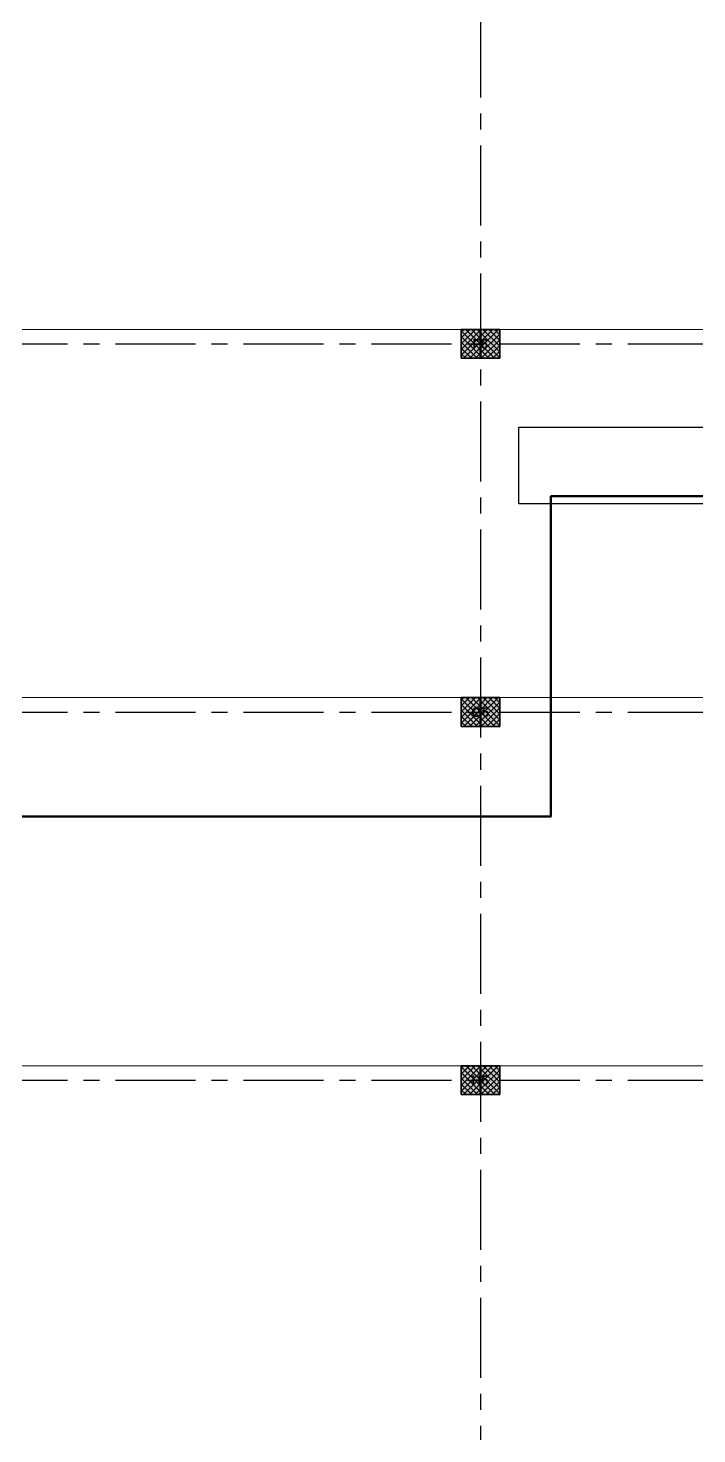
# Model space of a CAD drawing. Header units: millimetres. Extents: x -5 to 111, y -3 to 86.
# Drawn here: x 38.04 to 48.48, y 26.88 to 48.83 of the extents above; entities that cross this region are included whole.
import ezdxf

# ---------------------------------------------------------------- set-up
doc = ezdxf.new("R2010")
doc.units = ezdxf.units.MM
doc.linetypes.add('MITTE', pattern=[2, 1.25, -0.25, 0.25, -0.25])
for name, color, linetype, lineweight in [('A1------D-', 9, 'Continuous', 18), ('A1------J-', 10, 'Continuous', 50), ('A1E00---E-', 3, 'MITTE', 25), ('A1E00---T-', 3, 'Continuous', 25), ('A1E2----E-', 4, 'Continuous', 35), ('A1E2----H-', 5, 'Continuous', 18), ('A1I6----E-', 3, 'Continuous', 25), ('A1Z21---E-', 210, 'Continuous', 18)]:
    doc.layers.add(name, color=color, linetype=linetype, lineweight=lineweight)
doc.layers.add('A1------H-', color=8, linetype='Continuous')
doc.styles.add('ARIAL', font='ARIAL.TTF')
doc.styles.add('ARIALFETT', font='ARIALBD.TTF')
doc.dimstyles.new('MST1_50m', dxfattribs={"dimtxt": 0.125, "dimasz": 0.05, "dimexe": 0.05, "dimexo": 0.1, "dimgap": 0.05, "dimtad": 1, "dimdec": 3, "dimzin": 9, "dimdsep": 46, "dimtxsty": 'ARIAL', "dimblk": 'ORIGIN', "dimcen": 0, "dimse1": 1, "dimse2": 1, "dimclrd": 256, "dimclre": 256, "dimclrt": 256, "dimadec": 0, "dimazin": 0, "dimtfac": 1, "dimtdec": 3, "dimtix": 1, "dimtmove": 0, "dimatfit": 3, "dimldrblk": 'ORIGIN', "dimfxl": 0, "dimlwd": -1, "dimlwe": -1, "dimarcsym": 0})

# ---------------------------------------------------------------- blocks, each defined once
blk = doc.blocks.new('_Origin')
at = {"color": 0, "linetype": 'ByBlock', "lineweight": -2}
blk.add_line((0, 0), (-1, 0), dxfattribs=at)
for points in [[(0, 0), (0, 1)], [(0, 0), (0, -1)]]:
    blk.add_lwpolyline(points)
blk.add_circle((0, 0), 0.5, dxfattribs=at)
blk = doc.blocks.new('*D239')
at = {"layer": 'A1------D-', "transparency": 16777216}
blk.add_line((88.998, 8.2), (88.998, 74.725), dxfattribs=at)
at = {"layer": 'Defpoints', "color": 0, "transparency": 16777216}
for p in [(84.675, 74.775), (88.998, 74.775), (45.31, 8.15)]:
    blk.add_point(p, dxfattribs=at)
at = {"layer": 'A1------D-', "transparency": 16777216, "xscale": 0.05, "yscale": 0.05, "zscale": 0.05}
for p, rotation in [((88.998, 74.775), 90), ((88.998, 8.15), 270)]:
    blk.add_blockref('_Origin', p, dxfattribs=dict(at, rotation=rotation))
at = {"layer": 'A1------D-', "transparency": 16777216, "insert": (88.884, 41.463), "char_height": 0.125, "attachment_point": 5, "rotation": 90, "style": 'ARIAL'}
blk.add_mtext('66.625', dxfattribs=at)
blk = doc.blocks.new('2011.DM.04.002H', base_point=(37.825, 21.125))
at = {"layer": 'A1Z21---E-'}
for points in [[(37.602, 44.125), (45.4, 44.125), (48.725, 44.125)], [(48.725, 44.125), (45.4, 44.125), (45.4, 43.675), (44.8, 43.675), (44.8, 44.125), (37.85, 44.125)], [(37.56, 38.375), (67.35, 38.375)], [(67.35, 38.375), (60.35, 38.375), (60.35, 37.925), (59.85, 37.925), (59.85, 38.375), (52.85, 38.375), (52.85, 37.925), (52.35, 37.925), (52.35, 38.375), (45.4, 38.375), (45.4, 37.925), (44.8, 37.925), (44.8, 38.375), (37.85, 38.375)], [(37.56, 32.625), (82.825, 32.625)], [(67.35, 32.625), (60.35, 32.625), (60.35, 32.175), (59.85, 32.175), (59.85, 32.625), (52.85, 32.625), (52.85, 32.175), (52.35, 32.175), (52.35, 32.625), (45.4, 32.625), (45.4, 32.175), (44.8, 32.175), (44.8, 32.625), (37.85, 32.625)]]:
    blk.add_lwpolyline(points, dxfattribs=at)
at = {"layer": 'A1Z21---E-', "style": 'ARIAL', "flags": 1}
blk.add_attdef('C_NUMBER', (37.825, 21.125), '', height=10, dxfattribs=at)

msp = doc.modelspace()

# ---------------------------------------------------------------- hatches: boundary and pattern name
at = {"layer": 'A1------H-'}
for points in [[(44.8, 43.675), (45.095, 43.675), (45.095, 44.125), (44.8, 44.125)], [(44.8, 43.675), (45.095, 43.675), (45.095, 44.125), (44.8, 44.125)], [(45.4, 43.675), (45.105, 43.675), (45.105, 44.125), (45.4, 44.125)], [(45.4, 43.675), (45.105, 43.675), (45.105, 44.125), (45.4, 44.125)], [(44.8, 37.925), (45.095, 37.925), (45.095, 38.375), (44.8, 38.375)], [(44.8, 37.925), (45.095, 37.925), (45.095, 38.375), (44.8, 38.375)], [(45.4, 37.925), (45.105, 37.925), (45.105, 38.375), (45.4, 38.375)], [(45.4, 37.925), (45.105, 37.925), (45.105, 38.375), (45.4, 38.375)], [(44.8, 32.175), (45.095, 32.175), (45.095, 32.625), (44.8, 32.625)], [(44.8, 32.175), (45.095, 32.175), (45.095, 32.625), (44.8, 32.625)], [(45.4, 32.175), (45.105, 32.175), (45.105, 32.625), (45.4, 32.625)], [(45.4, 32.175), (45.105, 32.175), (45.105, 32.625), (45.4, 32.625)]]:
    msp.add_hatch(color=256, dxfattribs=at).paths.add_polyline_path(points)
at = {"layer": 'A1E2----H-'}
h = msp.add_hatch(dxfattribs=at)
h.set_pattern_fill('ANSI37', color=256, scale=0.02, style=0)
h.paths.add_polyline_path([(44.8, 43.675), (45.095, 43.675), (45.095, 44.125), (44.8, 44.125)])
h = msp.add_hatch(dxfattribs=at)
h.set_pattern_fill('ANSI37', color=256, scale=0.02, style=0)
h.paths.add_polyline_path([(44.8, 43.675), (45.095, 43.675), (45.095, 44.125), (44.8, 44.125)])
h = msp.add_hatch(dxfattribs=at)
h.set_pattern_fill('ANSI37', color=256, scale=0.02, style=0)
h.paths.add_polyline_path([(45.4, 43.675), (45.105, 43.675), (45.105, 44.125), (45.4, 44.125)])
h = msp.add_hatch(dxfattribs=at)
h.set_pattern_fill('ANSI37', color=256, scale=0.02, style=0)
h.paths.add_polyline_path([(45.4, 43.675), (45.105, 43.675), (45.105, 44.125), (45.4, 44.125)])
h = msp.add_hatch(dxfattribs=at)
h.set_pattern_fill('ANSI37', color=256, scale=0.02, style=0)
h.paths.add_polyline_path([(44.8, 37.925), (45.095, 37.925), (45.095, 38.375), (44.8, 38.375)])
h = msp.add_hatch(dxfattribs=at)
h.set_pattern_fill('ANSI37', color=256, scale=0.02, style=0)
h.paths.add_polyline_path([(44.8, 37.925), (45.095, 37.925), (45.095, 38.375), (44.8, 38.375)])
h = msp.add_hatch(dxfattribs=at)
h.set_pattern_fill('ANSI37', color=256, scale=0.02, style=0)
h.paths.add_polyline_path([(45.4, 37.925), (45.105, 37.925), (45.105, 38.375), (45.4, 38.375)])
h = msp.add_hatch(dxfattribs=at)
h.set_pattern_fill('ANSI37', color=256, scale=0.02, style=0)
h.paths.add_polyline_path([(45.4, 37.925), (45.105, 37.925), (45.105, 38.375), (45.4, 38.375)])
h = msp.add_hatch(dxfattribs=at)
h.set_pattern_fill('ANSI37', color=256, scale=0.02, style=0)
h.paths.add_polyline_path([(44.8, 32.175), (45.095, 32.175), (45.095, 32.625), (44.8, 32.625)])
h = msp.add_hatch(dxfattribs=at)
h.set_pattern_fill('ANSI37', color=256, scale=0.02, style=0)
h.paths.add_polyline_path([(44.8, 32.175), (45.095, 32.175), (45.095, 32.625), (44.8, 32.625)])
h = msp.add_hatch(dxfattribs=at)
h.set_pattern_fill('ANSI37', color=256, scale=0.02, style=0)
h.paths.add_polyline_path([(45.4, 32.175), (45.105, 32.175), (45.105, 32.625), (45.4, 32.625)])
h = msp.add_hatch(dxfattribs=at)
h.set_pattern_fill('ANSI37', color=256, scale=0.02, style=0)
h.paths.add_polyline_path([(45.4, 32.175), (45.105, 32.175), (45.105, 32.625), (45.4, 32.625)])

# ---------------------------------------------------------------- linework, layer by layer
at = {"layer": 'A1------J-', "flags": 128}
msp.add_lwpolyline([(34.3, 36.52), (46.2, 36.52), (46.2, 41.52), (62.6, 41.52)], dxfattribs=at)
at = {"layer": 'A1E00---E-'}
for p, q in [((45.1, 79), (45.1, 14.9776)), ((1.4, 43.9), (89.8, 43.9)), ((1.4, 38.15), (89.8, 38.15)), ((1.4, 32.4), (89.8, 32.4))]:
    msp.add_line(p, q, dxfattribs=at)
at = {"layer": 'A1E2----E-', "flags": 128}
for points in [[(44.8, 43.675), (45.095, 43.675), (45.095, 44.125), (44.8, 44.125), (44.8, 43.675)], [(44.8, 43.675), (45.095, 43.675), (45.095, 44.125), (44.8, 44.125), (44.8, 43.675)], [(45.4, 43.675), (45.105, 43.675), (45.105, 44.125), (45.4, 44.125), (45.4, 43.675)], [(45.4, 43.675), (45.105, 43.675), (45.105, 44.125), (45.4, 44.125), (45.4, 43.675)], [(44.8, 37.925), (45.095, 37.925), (45.095, 38.375), (44.8, 38.375), (44.8, 37.925)], [(44.8, 37.925), (45.095, 37.925), (45.095, 38.375), (44.8, 38.375), (44.8, 37.925)], [(45.4, 37.925), (45.105, 37.925), (45.105, 38.375), (45.4, 38.375), (45.4, 37.925)], [(45.4, 37.925), (45.105, 37.925), (45.105, 38.375), (45.4, 38.375), (45.4, 37.925)], [(44.8, 32.175), (45.095, 32.175), (45.095, 32.625), (44.8, 32.625), (44.8, 32.175)], [(44.8, 32.175), (45.095, 32.175), (45.095, 32.625), (44.8, 32.625), (44.8, 32.175)], [(45.4, 32.175), (45.105, 32.175), (45.105, 32.625), (45.4, 32.625), (45.4, 32.175)], [(45.4, 32.175), (45.105, 32.175), (45.105, 32.625), (45.4, 32.625), (45.4, 32.175)]]:
    msp.add_lwpolyline(points, dxfattribs=at)
at = {"layer": 'A1I6----E-'}
msp.add_lwpolyline([(45.7, 42.6), (48.725, 42.6), (48.725, 41.4), (45.7, 41.4)], close=True, dxfattribs=at)

# ---------------------------------------------------------------- block references
at = {"layer": 'A1Z21---E-'}
msp.add_blockref('2011.DM.04.002H', (37.825, 21.125), dxfattribs=at)

# ---------------------------------------------------------------- texts
at = {"layer": 'A1E00---T-', "style": 'ARIALFETT'}
for s, p in [('F6', (44.9725, 43.8252)), ('G6', (44.9575, 38.0742)), ('H6', (44.9607, 32.3252))]:
    msp.add_text(s, height=0.15, dxfattribs=at).set_placement(p)

# ---------------------------------------------------------------- dimensions: what is measured, and where the dimension line sits
at = {"layer": 'A1------D-'}
dim = msp.add_linear_dim(base=(88.9977, 74.775), p1=(45.31, 8.15), p2=(84.675, 74.775), angle=90, dimstyle='MST1_50m', dxfattribs=at)
dim.commit()
dim.dimension.update_dxf_attribs({"geometry": '*D239', "text_midpoint": (88.8839, 41.4625)})

doc.saveas('drawing.dxf')
